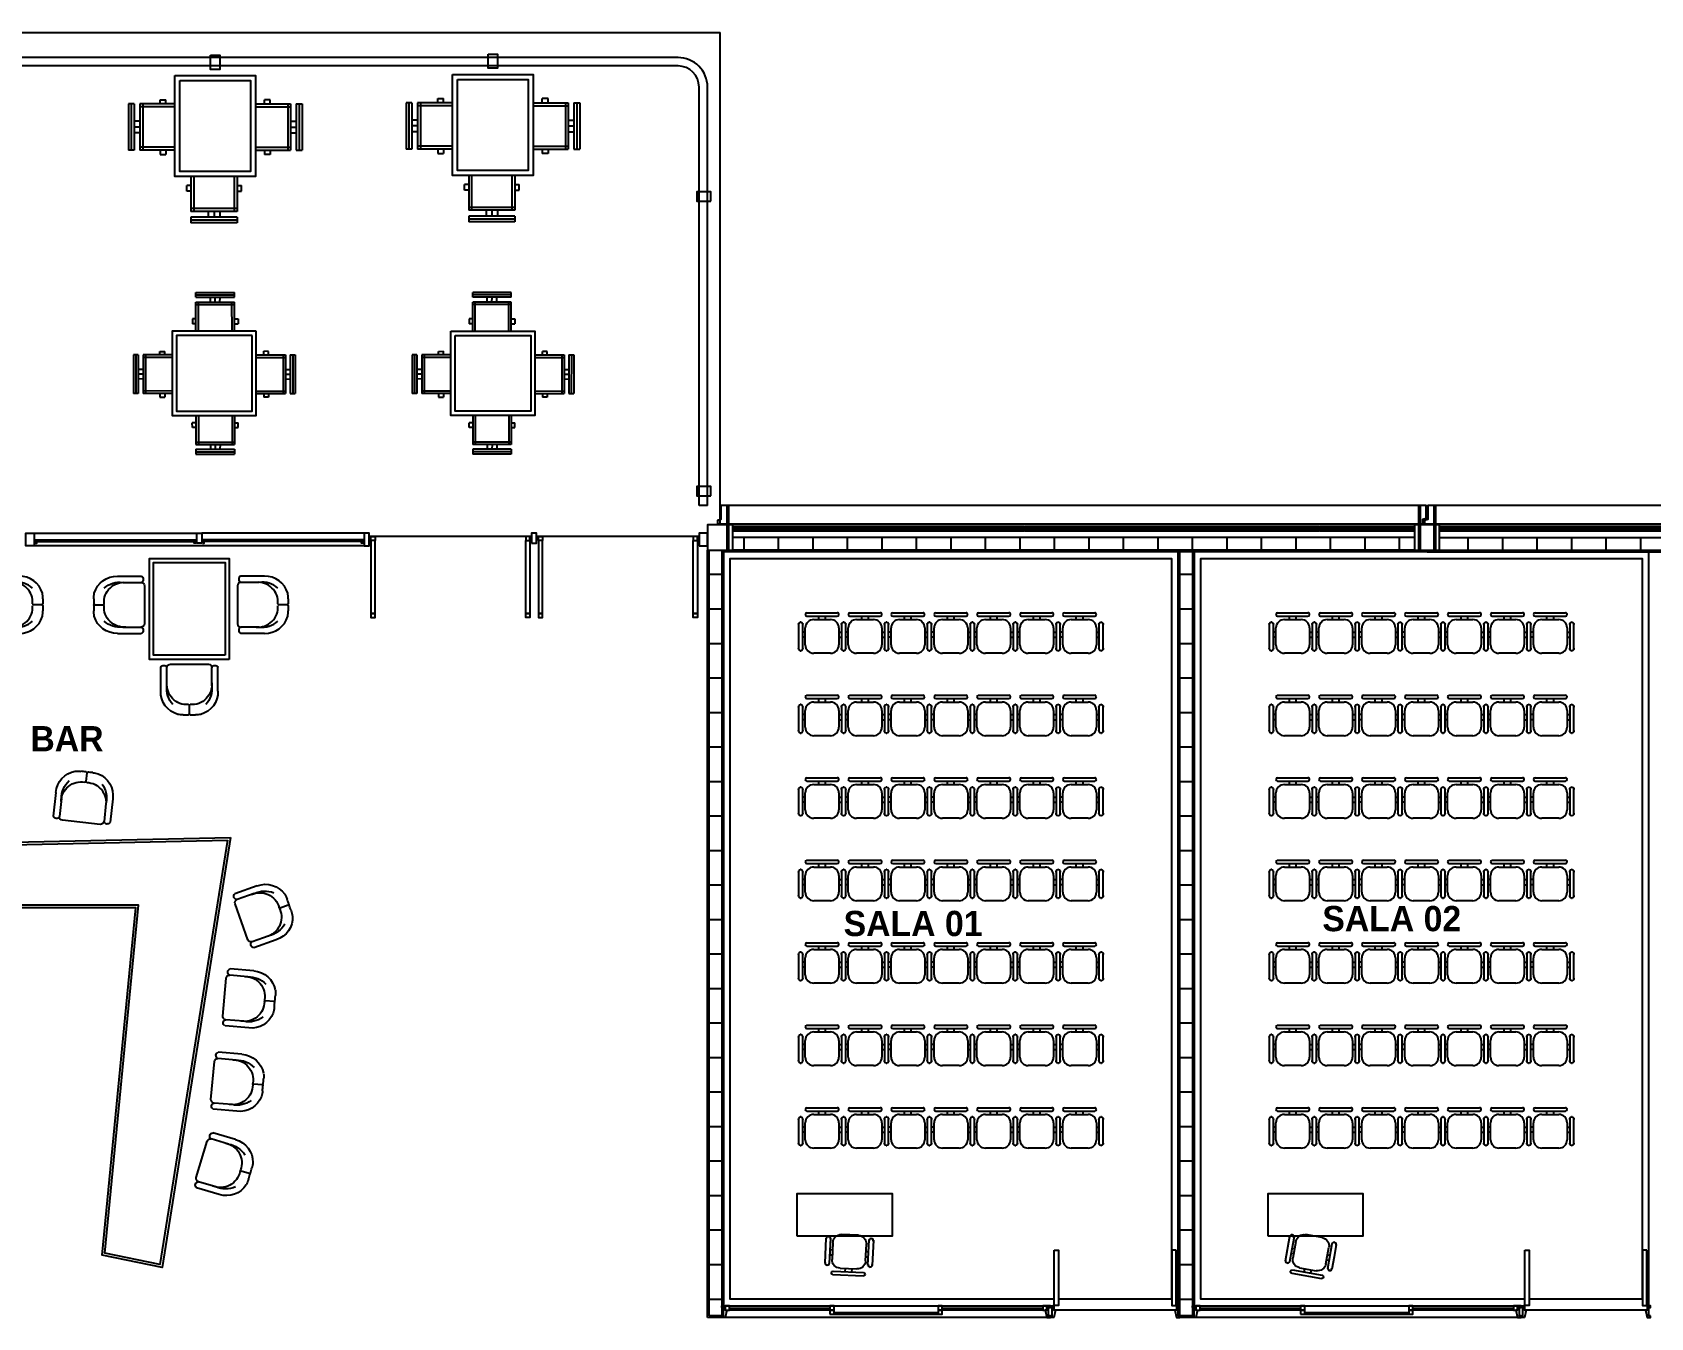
# Model space of a CAD drawing. Extents: x 2217 to 2324, y 363 to 419.
# Drawn here: x 2293.7 to 2312.93, y 403.63 to 418.9 of the extents above; entities that cross this region are included whole.
import ezdxf

# ---------------------------------------------------------------- set-up
doc = ezdxf.new("R2010")
doc.units = 0
doc.header["$LTSCALE"] = 12
doc.header["$MEASUREMENT"] = 0
doc.layers.get('0').update_dxf_attribs({"linetype": 'CONTINUOUS'})
for name, color, linetype in [('AISLACION', 2, 'CONTINUOUS'), ('CARPINTERIA', 2, 'CONTINUOUS'), ('ESTRUCTURA', 7, 'CONTINUOUS'), ('MUEBLES', 2, 'CONTINUOUS'), ('MURO-INT', 4, 'CONTINUOUS'), ('NOMBRES3', 3, 'CONTINUOUS'), ('PREMOLDHORMIGON', 7, 'CONTINUOUS'), ('PUERTAS', 2, 'CONTINUOUS'), ('SOLADO', 8, 'CONTINUOUS'), ('VIDRIO', 8, 'CONTINUOUS')]:
    doc.layers.add(name, color=color, linetype=linetype)
doc.styles.add('NOMBRES3', font='cityb___.ttf')
pattern_1 = [(315, (0, 0), (0.006187184335, 0.006187184335), []), (45, (0, 0), (-0.006187184335, 0.006187184335), [])]

# ---------------------------------------------------------------- blocks, each defined once
blk = doc.blocks.new('P1AULAS')
at = {"layer": 'PUERTAS'}
blk.add_line((1.48, 0.02), (0.02, 0.02), dxfattribs=at)
for points in [[(0.025, 0.73), (0.075, 0.73), (0.075, 0.075), (0.025, 0.075)], [(1.475, 0.73), (1.425, 0.73), (1.425, 0.075), (1.475, 0.075)], [(-0.02, -0.05), (0, -0.05), (0, 0.05), (-0.02, 0.05), (-0.02, 0.07), (0.02, 0.07), (0.02, 0.02), (0.04, 0.02), (0.02, -0.07), (-0.02, -0.07)], [(1.52, -0.05), (1.5, -0.05), (1.5, 0.05), (1.52, 0.05), (1.52, 0.07), (1.48, 0.07), (1.48, 0.02), (1.46, 0.02), (1.48, -0.07), (1.52, -0.07)]]:
    blk.add_lwpolyline(points, close=True, dxfattribs=at)
for centre in [(0.02, 0.075), (1.48, 0.075)]:
    blk.add_circle(centre, 0.005, dxfattribs=at)
blk = doc.blocks.new('ESCRITORIOTALLER')
at = {"layer": 'MUEBLES', "extrusion": (-2.51138e-32, -4.10154e-16, -1)}
for p, q in [((-0.2, 0.46), (-0.2, 0.46)), ((-0.18, 0.48), (0.18, 0.48)), ((-0.18, 0.44), (0.18, 0.44)), ((-0.1, 0.4), (0.1, 0.4)), ((-0.04, 0.4), (-0.04, 0.44)), ((0.04, 0.4), (0.04, 0.44)), ((0.2, 0.46), (0.2, 0.46)), ((0.31, 0.46), (0.31, 0.46)), ((0.33, 0.48), (0.69, 0.48)), ((0.33, 0.44), (0.69, 0.44)), ((0.41, 0.4), (0.61, 0.4)), ((0.47, 0.4), (0.47, 0.44)), ((0.55, 0.4), (0.55, 0.44)), ((0.71, 0.46), (0.71, 0.46)), ((0.82, 0.46), (0.82, 0.46)), ((0.84, 0.48), (1.2, 0.48)), ((0.84, 0.44), (1.2, 0.44)), ((0.92, 0.4), (1.12, 0.4)), ((0.98, 0.4), (0.98, 0.44)), ((1.06, 0.4), (1.06, 0.44)), ((1.22, 0.46), (1.22, 0.46)), ((1.33, 0.46), (1.33, 0.46)), ((1.35, 0.48), (1.71, 0.48)), ((1.35, 0.44), (1.71, 0.44)), ((1.43, 0.4), (1.63, 0.4)), ((1.49, 0.4), (1.49, 0.44)), ((1.57, 0.4), (1.57, 0.44)), ((1.73, 0.46), (1.73, 0.46)), ((1.84, 0.46), (1.84, 0.46)), ((1.86, 0.48), (2.22, 0.48)), ((1.86, 0.44), (2.22, 0.44)), ((1.94, 0.4), (2.14, 0.4)), ((2, 0.4), (2, 0.44)), ((2.08, 0.4), (2.08, 0.44)), ((2.24, 0.46), (2.24, 0.46)), ((2.35, 0.46), (2.35, 0.46)), ((2.37, 0.48), (2.73, 0.48)), ((2.37, 0.44), (2.73, 0.44)), ((2.45, 0.4), (2.65, 0.4)), ((2.51, 0.4), (2.51, 0.44)), ((2.59, 0.4), (2.59, 0.44)), ((2.75, 0.46), (2.75, 0.46)), ((2.86, 0.46), (2.86, 0.46)), ((2.88, 0.48), (3.24, 0.48)), ((2.88, 0.44), (3.24, 0.44)), ((2.96, 0.4), (3.16, 0.4)), ((3.02, 0.4), (3.02, 0.44)), ((3.1, 0.4), (3.1, 0.44)), ((3.26, 0.46), (3.26, 0.46)), ((-0.2, 0.1), (-0.2, 0.3)), ((0.2, 0.3), (0.2, 0.1)), ((0.31, 0.1), (0.31, 0.3)), ((0.71, 0.3), (0.71, 0.1)), ((0.82, 0.1), (0.82, 0.3)), ((1.22, 0.3), (1.22, 0.1)), ((1.33, 0.1), (1.33, 0.3)), ((1.73, 0.3), (1.73, 0.1)), ((1.84, 0.1), (1.84, 0.3)), ((2.24, 0.3), (2.24, 0.1)), ((2.35, 0.1), (2.35, 0.3)), ((2.75, 0.3), (2.75, 0.1)), ((2.86, 0.1), (2.86, 0.3)), ((3.26, 0.3), (3.26, 0.1)), ((0.1, 0), (-0.1, 0)), ((0.61, 0), (0.41, 0)), ((1.12, 0), (0.92, 0)), ((1.63, 0), (1.43, 0)), ((2.14, 0), (1.94, 0)), ((2.65, 0), (2.45, 0)), ((3.16, 0), (2.96, 0))]:
    blk.add_line(p, q, dxfattribs=at)
at = {"layer": 'MUEBLES', "extrusion": (-8.37128e-33, -1.36718e-16, -1)}
for p, q in [((-0.28, 0.35), (-0.28, 0.05)), ((-0.25, 0.37), (-0.26, 0.37)), ((-0.23, 0.2), (-0.23, 0.35)), ((-0.2, 0.25), (-0.23, 0.25)), ((-0.23, 0.05), (-0.23, 0.2)), ((0.2, 0.25), (0.23, 0.25)), ((0.23, 0.35), (0.23, 0.05)), ((0.26, 0.37), (0.25, 0.37)), ((0.28, 0.2), (0.28, 0.35)), ((0.31, 0.25), (0.28, 0.25)), ((0.28, 0.05), (0.28, 0.2)), ((0.71, 0.25), (0.74, 0.25)), ((0.74, 0.35), (0.74, 0.05)), ((0.77, 0.37), (0.76, 0.37)), ((0.79, 0.2), (0.79, 0.35)), ((0.82, 0.25), (0.79, 0.25)), ((0.79, 0.05), (0.79, 0.2)), ((1.22, 0.25), (1.25, 0.25)), ((1.25, 0.35), (1.25, 0.05)), ((1.28, 0.37), (1.27, 0.37)), ((1.3, 0.2), (1.3, 0.35)), ((1.33, 0.25), (1.3, 0.25)), ((1.3, 0.05), (1.3, 0.2)), ((1.73, 0.25), (1.76, 0.25)), ((1.76, 0.35), (1.76, 0.05)), ((1.79, 0.37), (1.78, 0.37)), ((1.81, 0.2), (1.81, 0.35)), ((1.84, 0.25), (1.81, 0.25)), ((1.81, 0.05), (1.81, 0.2)), ((2.24, 0.25), (2.27, 0.25)), ((2.27, 0.35), (2.27, 0.05)), ((2.3, 0.37), (2.29, 0.37)), ((2.32, 0.2), (2.32, 0.35)), ((2.35, 0.25), (2.32, 0.25)), ((2.32, 0.05), (2.32, 0.2)), ((2.75, 0.25), (2.78, 0.25)), ((2.78, 0.35), (2.78, 0.05)), ((2.81, 0.37), (2.8, 0.37)), ((2.83, 0.2), (2.83, 0.35)), ((2.86, 0.25), (2.83, 0.25)), ((2.83, 0.05), (2.83, 0.2)), ((3.26, 0.25), (3.29, 0.25)), ((3.29, 0.35), (3.29, 0.05)), ((3.32, 0.37), (3.31, 0.37)), ((3.34, 0.2), (3.34, 0.35)), ((3.34, 0.05), (3.34, 0.2)), ((-0.26, 0.03), (-0.25, 0.03)), ((-0.2, 0.19), (-0.23, 0.19)), ((0.2, 0.19), (0.23, 0.19)), ((0.25, 0.03), (0.26, 0.03)), ((0.31, 0.19), (0.28, 0.19)), ((0.71, 0.19), (0.74, 0.19)), ((0.76, 0.03), (0.77, 0.03)), ((0.82, 0.19), (0.79, 0.19)), ((1.22, 0.19), (1.25, 0.19)), ((1.27, 0.03), (1.28, 0.03)), ((1.33, 0.19), (1.3, 0.19)), ((1.73, 0.19), (1.76, 0.19)), ((1.78, 0.03), (1.79, 0.03)), ((1.84, 0.19), (1.81, 0.19)), ((2.24, 0.19), (2.27, 0.19)), ((2.29, 0.03), (2.3, 0.03)), ((2.35, 0.19), (2.32, 0.19)), ((2.75, 0.19), (2.78, 0.19)), ((2.8, 0.03), (2.81, 0.03)), ((2.86, 0.19), (2.83, 0.19)), ((3.26, 0.19), (3.29, 0.19)), ((3.31, 0.03), (3.32, 0.03))]:
    blk.add_line(p, q, dxfattribs=at)
at = {"layer": 'MUEBLES'}
for centre, major_axis, start_param, end_param in [((-0.18, 0.46), (-0.0141, -0.0141), -2.356194, -0.785398), ((-0.18, 0.46), (-0.0141, -0.0141), -0.785398, 0.785398), ((-0.1, 0.3), (-0.0707, -0.0707), -2.356194, -0.785398), ((0.1, 0.3), (-0.0707, -0.0707), 2.356194, 3.926991), ((0.18, 0.46), (-0.0141, -0.0141), 2.356194, 3.926991), ((0.18, 0.46), (-0.0141, -0.0141), 0.785398, 2.356194), ((0.33, 0.46), (-0.0141, -0.0141), -2.356194, -0.785398), ((0.33, 0.46), (-0.0141, -0.0141), -0.785398, 0.785398), ((0.41, 0.3), (-0.0707, -0.0707), -2.356194, -0.785398), ((0.61, 0.3), (-0.0707, -0.0707), 2.356194, 3.926991), ((0.69, 0.46), (-0.0141, -0.0141), 2.356194, 3.926991), ((0.69, 0.46), (-0.0141, -0.0141), 0.785398, 2.356194), ((0.84, 0.46), (-0.0141, -0.0141), -2.356194, -0.785398), ((0.84, 0.46), (-0.0141, -0.0141), -0.785398, 0.785398), ((0.92, 0.3), (-0.0707, -0.0707), -2.356194, -0.785398), ((1.12, 0.3), (-0.0707, -0.0707), 2.356194, 3.926991), ((1.2, 0.46), (-0.0141, -0.0141), 2.356194, 3.926991), ((1.2, 0.46), (-0.0141, -0.0141), 0.785398, 2.356194), ((1.35, 0.46), (-0.0141, -0.0141), -2.356194, -0.785398), ((1.35, 0.46), (-0.0141, -0.0141), -0.785398, 0.785398), ((1.43, 0.3), (-0.0707, -0.0707), -2.356194, -0.785398), ((1.63, 0.3), (-0.0707, -0.0707), 2.356194, 3.926991), ((1.71, 0.46), (-0.0141, -0.0141), 2.356194, 3.926991), ((1.71, 0.46), (-0.0141, -0.0141), 0.785398, 2.356194), ((1.86, 0.46), (-0.0141, -0.0141), -2.356194, -0.785398), ((1.86, 0.46), (-0.0141, -0.0141), -0.785398, 0.785398), ((1.94, 0.3), (-0.0707, -0.0707), -2.356194, -0.785398), ((2.14, 0.3), (-0.0707, -0.0707), 2.356194, 3.926991), ((2.22, 0.46), (-0.0141, -0.0141), 2.356194, 3.926991), ((2.22, 0.46), (-0.0141, -0.0141), 0.785398, 2.356194), ((2.37, 0.46), (-0.0141, -0.0141), -2.356194, -0.785398), ((2.37, 0.46), (-0.0141, -0.0141), -0.785398, 0.785398), ((2.45, 0.3), (-0.0707, -0.0707), -2.356194, -0.785398), ((2.65, 0.3), (-0.0707, -0.0707), 2.356194, 3.926991), ((2.73, 0.46), (-0.0141, -0.0141), 2.356194, 3.926991), ((2.73, 0.46), (-0.0141, -0.0141), 0.785398, 2.356194), ((2.88, 0.46), (-0.0141, -0.0141), -2.356194, -0.785398), ((2.88, 0.46), (-0.0141, -0.0141), -0.785398, 0.785398), ((2.96, 0.3), (-0.0707, -0.0707), -2.356194, -0.785398), ((3.16, 0.3), (-0.0707, -0.0707), 2.356194, 3.926991), ((3.24, 0.46), (-0.0141, -0.0141), 2.356194, 3.926991), ((3.24, 0.46), (-0.0141, -0.0141), 0.785398, 2.356194), ((-0.1, 0.1), (-0.0707, -0.0707), -0.785398, 0.785398), ((0.1, 0.1), (-0.0707, -0.0707), 0.785398, 2.356194), ((0.41, 0.1), (-0.0707, -0.0707), -0.785398, 0.785398), ((0.61, 0.1), (-0.0707, -0.0707), 0.785398, 2.356194), ((0.92, 0.1), (-0.0707, -0.0707), -0.785398, 0.785398), ((1.12, 0.1), (-0.0707, -0.0707), 0.785398, 2.356194), ((1.43, 0.1), (-0.0707, -0.0707), -0.785398, 0.785398), ((1.63, 0.1), (-0.0707, -0.0707), 0.785398, 2.356194), ((1.94, 0.1), (-0.0707, -0.0707), -0.785398, 0.785398), ((2.14, 0.1), (-0.0707, -0.0707), 0.785398, 2.356194), ((2.45, 0.1), (-0.0707, -0.0707), -0.785398, 0.785398), ((2.65, 0.1), (-0.0707, -0.0707), 0.785398, 2.356194), ((2.96, 0.1), (-0.0707, -0.0707), -0.785398, 0.785398), ((3.16, 0.1), (-0.0707, -0.0707), 0.785398, 2.356194)]:
    blk.add_ellipse(centre, major_axis=major_axis, ratio=1, start_param=start_param, end_param=end_param, dxfattribs=at)
at = {"layer": 'MUEBLES', "extrusion": (0, 0, -1)}
for centre, start_param, end_param in [((-0.255, 0.345), -0.982794, 2.55359), ((0.255, 0.345), -0.982794, 2.55359), ((0.765, 0.345), -0.982794, 2.55359), ((1.275, 0.345), -0.982794, 2.55359), ((1.785, 0.345), -0.982794, 2.55359), ((2.295, 0.345), -0.982794, 2.55359), ((2.805, 0.345), -0.982794, 2.55359), ((3.315, 0.345), -0.982794, 2.55359), ((-0.255, 0.055), 2.158799, 5.695183), ((0.255, 0.055), 2.158799, 5.695183), ((0.765, 0.055), 2.158799, 5.695183), ((1.275, 0.055), 2.158799, 5.695183), ((1.785, 0.055), 2.158799, 5.695183), ((2.295, 0.055), 2.158799, 5.695183), ((2.805, 0.055), 2.158799, 5.695183), ((3.315, 0.055), 2.158799, 5.695183)]:
    blk.add_ellipse(centre, major_axis=(-0.018, 0.018), ratio=1, start_param=start_param, end_param=end_param, dxfattribs=at)
blk = doc.blocks.new('T2D_PS142')
at = {"color": 0, "linetype": 'ByBlock'}
for p, q in [((340, -10), (340, -111)), ((0, -281), (0, -563)), ((74, -345), (74, -560)), ((606, -345), (606, -560)), ((680, -281), (680, -563)), ((114, -600), (566, -600))]:
    blk.add_line(p, q, dxfattribs=at)
for centre, radius, start, end in [((265, -322), 323, 89.4447, 101.1194), ((337, 5076), 5075, 269.2205, 269.9197), ((330, -10), 10, 0, 89.9428), ((350, -10), 10, 90.0572, 180), ((343, 5076), 5075, 270.0803, 270.7795), ((415, -322), 323, 78.8806, 90.5553), ((278, -273), 278, 105.7526, 181.5506), ((357, -311), 285, 138.522, 186.8503), ((311, -359), 238, 85.7038, 185.2993), ((330, -111), 10, 264.6591, 0), ((350, -111), 10, 180, 275.3409), ((369, -359), 238, 354.7007, 94.2962), ((402, -273), 278, 358.4494, 74.2474), ((323, -311), 285, 353.1497, 41.478), ((37, -547), 40.5, 204.0412, 335.9588), ((114, -560), 40, 180, 270), ((566, -560), 40, 270, 0), ((643, -547), 40.5, 204.0412, 335.9588)]:
    blk.add_arc(centre, radius, start, end, dxfattribs=at)
for tag, p, flags in [('SIGLA', (274, -194), 3), ('FINITURA1-RIV1', (220, -222), 1), ('FINITURA1-COL1', (220, -252), 1)]:
    blk.add_attdef(tag, p, '', height=18, dxfattribs=dict(at, flags=flags))
blk = doc.blocks.new('SILLABARPL')
at = {"layer": 'MUEBLES', "color": 1, "xscale": -0.001, "yscale": 0.001, "zscale": 0.001, "rotation": 3.011738985513856}
blk.add_blockref('T2D_PS142', (0.308, 0.617), dxfattribs=at)
blk = doc.blocks.new('MESABAREXT2PL')
at = {"layer": 'MUEBLES', "color": 1}
for p, q in [((-0.525, 0.126), (-0.848, -0.197)), ((-0.505, 0.106), (-0.828, -0.218)), ((-0.485, 0.085), (-0.808, -0.238)), ((-0.444, 0.045), (-0.768, -0.278)), ((-0.424, 0.025), (-0.747, -0.298)), ((-0.485, 0.085), (-0.525, 0.126)), ((-0.22, -0.22), (-0.465, 0.025)), ((-0.2, -0.2), (-0.444, 0.045)), ((0.2, -0.2), (0.444, 0.045)), ((0.22, -0.22), (0.465, 0.025)), ((0.424, 0.025), (0.747, -0.298)), ((0.444, 0.045), (0.768, -0.278)), ((0.485, 0.085), (0.525, 0.126)), ((0.485, 0.085), (0.808, -0.238)), ((0.505, 0.106), (0.828, -0.218)), ((0.525, 0.126), (0.848, -0.197)), ((-0.646, -0.157), (-0.687, -0.117)), ((-0.606, -0.117), (-0.646, -0.076)), ((-0.566, -0.076), (-0.606, -0.036)), ((-0.303, -0.096), (-0.273, -0.066)), ((-0.273, -0.066), (-0.232, -0.107)), ((-0.263, -0.137), (-0.232, -0.107)), ((0.273, -0.066), (0.232, -0.107)), ((0.263, -0.137), (0.232, -0.107)), ((0.303, -0.096), (0.273, -0.066)), ((0.566, -0.076), (0.606, -0.036)), ((0.606, -0.117), (0.646, -0.076)), ((0.646, -0.157), (0.687, -0.117)), ((-0.808, -0.238), (-0.848, -0.197)), ((-0.523, -0.523), (-0.768, -0.278)), ((-0.503, -0.503), (-0.747, -0.258)), ((0.503, -0.503), (0.747, -0.258)), ((0.523, -0.523), (0.768, -0.278)), ((0.808, -0.238), (0.848, -0.197)), ((-0.626, -0.42), (-0.656, -0.45)), ((-0.656, -0.45), (-0.616, -0.49)), ((-0.586, -0.46), (-0.616, -0.49)), ((0.586, -0.46), (0.616, -0.49)), ((0.656, -0.45), (0.616, -0.49)), ((0.626, -0.42), (0.656, -0.45)), ((-0.507, -0.907), (-0.752, -1.152)), ((-0.487, -0.927), (-0.732, -1.172)), ((-0.641, -0.98), (-0.601, -0.939)), ((-0.57, -0.97), (-0.601, -0.939)), ((0.487, -0.927), (0.732, -1.172)), ((0.507, -0.907), (0.752, -1.152)), ((0.57, -0.97), (0.601, -0.939)), ((0.641, -0.98), (0.601, -0.939)), ((-0.752, -1.152), (-0.429, -1.475)), ((-0.732, -1.131), (-0.409, -1.455)), ((-0.611, -1.01), (-0.641, -0.98)), ((0.732, -1.131), (0.409, -1.455)), ((0.752, -1.152), (0.429, -1.475)), ((0.611, -1.01), (0.641, -0.98)), ((-0.793, -1.192), (-0.833, -1.232)), ((-0.833, -1.232), (-0.51, -1.556)), ((-0.813, -1.212), (-0.49, -1.535)), ((-0.793, -1.192), (-0.469, -1.515)), ((-0.631, -1.273), (-0.671, -1.313)), ((-0.591, -1.313), (-0.631, -1.354)), ((-0.204, -1.21), (-0.449, -1.455)), ((-0.184, -1.23), (-0.429, -1.475)), ((-0.287, -1.333), (-0.257, -1.364)), ((-0.257, -1.364), (-0.217, -1.323)), ((-0.247, -1.293), (-0.217, -1.323)), ((0.184, -1.23), (0.429, -1.475)), ((0.204, -1.21), (0.449, -1.455)), ((0.247, -1.293), (0.217, -1.323)), ((0.257, -1.364), (0.217, -1.323)), ((0.287, -1.333), (0.257, -1.364)), ((0.793, -1.192), (0.469, -1.515)), ((0.813, -1.212), (0.49, -1.535)), ((0.833, -1.232), (0.51, -1.556)), ((0.591, -1.313), (0.631, -1.354)), ((0.631, -1.273), (0.671, -1.313)), ((0.793, -1.192), (0.833, -1.232)), ((-0.55, -1.354), (-0.591, -1.394)), ((-0.469, -1.515), (-0.51, -1.556)), ((0.469, -1.515), (0.51, -1.556)), ((0.55, -1.354), (0.591, -1.394))]:
    blk.add_line(p, q, dxfattribs=at)
at = {"layer": 'MUEBLES'}
blk.add_lwpolyline([(0.707, -0.707), (0, 0), (-0.707, -0.707), (0, -1.414)], close=True, dxfattribs=at)
at = {"layer": 'MUEBLES', "color": 8}
blk.add_lwpolyline([(0.636, -0.707), (0, -0.071), (-0.636, -0.707), (0, -1.344)], close=True, dxfattribs=at)
blk = doc.blocks.new('MESABAREXTPL')
at = {"layer": 'MUEBLES', "color": 1}
for p, q in [((-0.86, -0.282), (-0.86, -0.74)), ((-0.803, -0.282), (-0.86, -0.282)), ((-0.832, -0.282), (-0.832, -0.74)), ((-0.803, -0.282), (-0.803, -0.74)), ((-0.4, -0.282), (-0.746, -0.282)), ((-0.746, -0.282), (-0.746, -0.74)), ((-0.4, -0.311), (-0.746, -0.311)), ((-0.718, -0.282), (-0.718, -0.74)), ((-0.546, -0.24), (-0.489, -0.24)), ((-0.546, -0.282), (-0.546, -0.24)), ((-0.489, -0.282), (-0.489, -0.24)), ((0.4, -0.282), (0.746, -0.282)), ((0.4, -0.311), (0.746, -0.311)), ((0.546, -0.24), (0.489, -0.24)), ((0.489, -0.282), (0.489, -0.24)), ((0.546, -0.282), (0.546, -0.24)), ((0.718, -0.282), (0.718, -0.74)), ((0.746, -0.282), (0.746, -0.74)), ((0.803, -0.282), (0.803, -0.74)), ((0.803, -0.282), (0.86, -0.282)), ((0.832, -0.282), (0.832, -0.74)), ((0.86, -0.282), (0.86, -0.74)), ((-0.746, -0.454), (-0.803, -0.454)), ((0.746, -0.454), (0.803, -0.454)), ((-0.746, -0.511), (-0.803, -0.511)), ((-0.746, -0.568), (-0.803, -0.568)), ((0.746, -0.511), (0.803, -0.511)), ((0.746, -0.568), (0.803, -0.568)), ((-0.803, -0.74), (-0.86, -0.74)), ((-0.4, -0.711), (-0.746, -0.711)), ((-0.4, -0.74), (-0.746, -0.74)), ((-0.546, -0.74), (-0.546, -0.782)), ((-0.546, -0.782), (-0.489, -0.782)), ((-0.489, -0.74), (-0.489, -0.782)), ((0.4, -0.711), (0.746, -0.711)), ((0.4, -0.74), (0.746, -0.74)), ((0.489, -0.74), (0.489, -0.782)), ((0.546, -0.782), (0.489, -0.782)), ((0.546, -0.74), (0.546, -0.782)), ((0.803, -0.74), (0.86, -0.74)), ((-0.218, -1.089), (-0.26, -1.089)), ((-0.26, -1.146), (-0.26, -1.089)), ((-0.218, -1), (-0.218, -1.346)), ((-0.189, -1), (-0.189, -1.346)), ((0.211, -1), (0.211, -1.346)), ((0.24, -1), (0.24, -1.346)), ((0.24, -1.089), (0.282, -1.089)), ((0.282, -1.146), (0.282, -1.089)), ((-0.218, -1.146), (-0.26, -1.146)), ((0.24, -1.146), (0.282, -1.146)), ((-0.218, -1.318), (0.24, -1.318)), ((-0.218, -1.346), (0.24, -1.346)), ((-0.218, -1.403), (-0.218, -1.46)), ((-0.218, -1.403), (0.24, -1.403)), ((-0.218, -1.432), (0.24, -1.432)), ((-0.046, -1.346), (-0.046, -1.403)), ((0.011, -1.346), (0.011, -1.403)), ((0.068, -1.346), (0.068, -1.403)), ((0.24, -1.403), (0.24, -1.46)), ((-0.218, -1.46), (0.24, -1.46))]:
    blk.add_line(p, q, dxfattribs=at)
at = {"layer": 'MUEBLES'}
blk.add_lwpolyline([(0.4, 0), (-0.4, 0), (-0.4, -1), (0.4, -1)], close=True, dxfattribs=at)
at = {"layer": 'MUEBLES', "color": 8}
blk.add_lwpolyline([(0.35, -0.05), (-0.35, -0.05), (-0.35, -0.95), (0.35, -0.95)], close=True, dxfattribs=at)

msp = doc.modelspace()

# ---------------------------------------------------------------- hatches: boundary and pattern name
at = {"layer": 'AISLACION'}
h = msp.add_hatch(dxfattribs=at)
h.set_pattern_fill('ANSI37', color=8, scale=0.07, angle=-90, style=0)
h.set_pattern_definition(pattern_1)
h.paths.add_polyline_path([(2302.021, 413.029), (2302.021, 412.978), (2303.141, 412.978), (2303.141, 413.029)])
h = msp.add_hatch(dxfattribs=at)
h.set_pattern_fill('ANSI37', color=8, scale=0.07, angle=-90, style=0)
h.set_pattern_definition(pattern_1)
h.paths.add_polyline_path([(2303.146, 413.029), (2303.146, 412.978), (2304.311, 412.978), (2304.311, 413.029)])
h = msp.add_hatch(dxfattribs=at)
h.set_pattern_fill('ANSI37', color=8, scale=0.07, angle=-90, style=0)
h.set_pattern_definition(pattern_1)
h.paths.add_polyline_path([(2304.316, 413.029), (2304.316, 412.978), (2305.481, 412.978), (2305.481, 413.029)])
h = msp.add_hatch(dxfattribs=at)
h.set_pattern_fill('ANSI37', color=8, scale=0.07, angle=-90, style=0)
h.set_pattern_definition(pattern_1)
h.paths.add_polyline_path([(2305.486, 413.029), (2305.486, 412.978), (2306.651, 412.978), (2306.651, 413.029)])
h = msp.add_hatch(dxfattribs=at)
h.set_pattern_fill('ANSI37', color=8, scale=0.07, angle=-90, style=0)
h.set_pattern_definition(pattern_1)
h.paths.add_polyline_path([(2306.656, 413.029), (2306.656, 412.978), (2307.821, 412.978), (2307.821, 413.029)])
h = msp.add_hatch(dxfattribs=at)
h.set_pattern_fill('ANSI37', color=8, scale=0.07, angle=-90, style=0)
h.set_pattern_definition(pattern_1)
h.paths.add_polyline_path([(2307.826, 413.029), (2307.826, 412.978), (2308.991, 412.978), (2308.991, 413.029)])
h = msp.add_hatch(dxfattribs=at)
h.set_pattern_fill('ANSI37', color=8, scale=0.07, angle=-90, style=0)
h.set_pattern_definition(pattern_1)
h.paths.add_polyline_path([(2308.996, 413.029), (2308.996, 412.978), (2310.116, 412.978), (2310.116, 413.029)])
h = msp.add_hatch(dxfattribs=at)
h.set_pattern_fill('ANSI37', color=8, scale=0.07, angle=-90, style=0)
h.set_pattern_definition(pattern_1)
h.paths.add_polyline_path([(2310.421, 413.029), (2310.421, 412.978), (2311.541, 412.978), (2311.541, 413.029)])
h = msp.add_hatch(dxfattribs=at)
h.set_pattern_fill('ANSI37', color=8, scale=0.07, angle=-90, style=0)
h.set_pattern_definition(pattern_1)
h.paths.add_polyline_path([(2311.546, 413.029), (2311.546, 412.978), (2312.711, 412.978), (2312.711, 413.029)])
h = msp.add_hatch(dxfattribs=at)
h.set_pattern_fill('ANSI37', color=8, scale=0.07, angle=-90, style=0)
h.set_pattern_definition(pattern_1)
h.paths.add_polyline_path([(2312.716, 413.029), (2312.716, 412.978), (2313.881, 412.978), (2313.881, 413.029)])
at = {"layer": 'MURO-INT'}
h = msp.add_hatch(dxfattribs=at)
h.set_pattern_fill('_U', color=2, scale=0.41, angle=90, style=0, pattern_type=0)
h.set_pattern_definition([(90, (0.00476, 0), (-0.41, 3e-17), [])])
h.paths.add_polyline_path([(2310.126, 412.899), (2302.026, 412.899), (2302.026, 412.749), (2310.126, 412.749)])
h = msp.add_hatch(dxfattribs=at)
h.set_pattern_fill('_U', color=2, scale=0.41, angle=90, style=0, pattern_type=0)
h.set_pattern_definition([(90, (0, 0), (-0.41, 3e-17), [])])
h.paths.add_polyline_path([(2318.521, 412.899), (2310.421, 412.899), (2310.421, 412.749), (2318.521, 412.749)])
h = msp.add_hatch(dxfattribs=at)
h.set_pattern_fill('_U', color=2, scale=0.41, style=0, pattern_type=0)
h.set_pattern_definition([(0, (0, 0), (0, 0.41), [])])
h.paths.add_polyline_path([(2301.891, 412.749), (2301.741, 412.749), (2301.741, 403.649), (2301.891, 403.649), (2301.891, 403.749)])
h = msp.add_hatch(dxfattribs=at)
h.set_pattern_fill('_U', color=2, scale=0.41, style=0, pattern_type=0)
h.set_pattern_definition([(0, (-0.025, 0), (0, 0.41), [])])
h.paths.add_polyline_path([(2307.485, 412.729), (2307.335, 412.729), (2307.335, 403.649), (2307.485, 403.649), (2307.485, 403.749)])

# ---------------------------------------------------------------- linework, layer by layer
at = {"layer": 'AISLACION'}
for points in [[(2302.021, 413.029), (2302.021, 412.978), (2303.141, 412.978), (2303.141, 413.029)], [(2303.146, 413.029), (2303.146, 412.978), (2304.311, 412.978), (2304.311, 413.029)], [(2304.316, 413.029), (2304.316, 412.978), (2305.481, 412.978), (2305.481, 413.029)], [(2305.486, 413.029), (2305.486, 412.978), (2306.651, 412.978), (2306.651, 413.029)], [(2306.656, 413.029), (2306.656, 412.978), (2307.821, 412.978), (2307.821, 413.029)], [(2307.826, 413.029), (2307.826, 412.978), (2308.991, 412.978), (2308.991, 413.029)], [(2308.996, 413.029), (2308.996, 412.978), (2310.116, 412.978), (2310.116, 413.029)], [(2310.421, 413.029), (2310.421, 412.978), (2311.541, 412.978), (2311.541, 413.029)], [(2311.546, 413.029), (2311.546, 412.978), (2312.711, 412.978), (2312.711, 413.029)], [(2312.716, 413.029), (2312.716, 412.978), (2313.881, 412.978), (2313.881, 413.029)]]:
    msp.add_lwpolyline(points, close=True, dxfattribs=at)
at = {"layer": 'CARPINTERIA', "color": 8}
msp.add_line((2297.641, 412.799), (2293.721, 412.799), dxfattribs=at)
at = {"layer": 'CARPINTERIA'}
for points in [[(2293.721, 412.799), (2293.621, 412.799), (2293.621, 412.949), (2293.721, 412.949)], [(2295.711, 412.829), (2295.651, 412.829), (2295.651, 412.949), (2295.711, 412.949)], [(2297.641, 412.799), (2297.701, 412.799), (2297.701, 412.949), (2297.641, 412.949)], [(2297.771, 412.861), (2297.721, 412.861), (2297.721, 412.911), (2297.771, 412.911)], [(2299.561, 412.861), (2299.611, 412.861), (2299.611, 412.911), (2299.561, 412.911)], [(2299.631, 412.829), (2299.691, 412.829), (2299.691, 412.949), (2299.631, 412.949)], [(2299.761, 412.861), (2299.711, 412.861), (2299.711, 412.911), (2299.761, 412.911)], [(2301.551, 412.861), (2301.601, 412.861), (2301.601, 412.911), (2301.551, 412.911)], [(2301.621, 412.799), (2301.721, 412.799), (2301.721, 412.949), (2301.621, 412.949)], [(2293.731, 412.831), (2293.751, 412.831), (2293.751, 412.851), (2293.731, 412.851)], [(2295.641, 412.831), (2295.621, 412.831), (2295.621, 412.851), (2295.641, 412.851)], [(2295.721, 412.831), (2295.741, 412.831), (2295.741, 412.851), (2295.721, 412.851)], [(2297.631, 412.831), (2297.611, 412.831), (2297.611, 412.851), (2297.631, 412.851)], [(2297.771, 411.996), (2297.721, 411.996), (2297.721, 411.946), (2297.771, 411.946)], [(2299.561, 411.996), (2299.611, 411.996), (2299.611, 411.946), (2299.561, 411.946)], [(2299.761, 411.996), (2299.711, 411.996), (2299.711, 411.946), (2299.761, 411.946)], [(2301.551, 411.996), (2301.601, 411.996), (2301.601, 411.946), (2301.551, 411.946)]]:
    msp.add_lwpolyline(points, close=True, dxfattribs=at)
at = {"layer": 'CARPINTERIA', "color": 8}
for points in [[(2293.721, 412.949), (2295.651, 412.949)], [(2297.641, 412.949), (2295.711, 412.949)]]:
    msp.add_lwpolyline(points, dxfattribs=at)
at = {"layer": 'ESTRUCTURA'}
for points in [[(2301.721, 412.749), (2302.021, 412.749), (2302.021, 413.049), (2301.721, 413.049)], [(2310.121, 412.749), (2310.421, 412.749), (2310.421, 413.049), (2310.121, 413.049)]]:
    msp.add_lwpolyline(points, close=True, dxfattribs=at)
at = {"layer": 'MUEBLES'}
for p, q in [((2301.371, 418.6), (2277.171, 418.6)), ((2301.371, 418.5), (2277.171, 418.5)), ((2301.621, 413.279), (2301.621, 418.25)), ((2301.721, 413.279), (2301.721, 418.25)), ((2301.721, 413.279), (2301.621, 413.279))]:
    msp.add_line(p, q, dxfattribs=at)
at = {"layer": 'MUEBLES', "extrusion": (6.20109e-18, 1.36577e-16, -1)}
for p, q in [((2303.153, 404.594), (2303.163, 404.593)), ((2303.118, 404.275), (2303.132, 404.575)), ((2303.175, 404.423), (2303.168, 404.273)), ((2303.182, 404.572), (2303.175, 404.423)), ((2303.206, 404.431), (2303.176, 404.433)), ((2303.605, 404.413), (2303.635, 404.412)), ((2303.628, 404.252), (2303.642, 404.552)), ((2303.662, 404.571), (2303.672, 404.57)), ((2303.685, 404.399), (2303.678, 404.25)), ((2303.692, 404.549), (2303.685, 404.399)), ((2303.148, 404.254), (2303.138, 404.254)), ((2303.203, 404.371), (2303.173, 404.373)), ((2303.603, 404.353), (2303.632, 404.352)), ((2303.657, 404.23), (2303.647, 404.231))]:
    msp.add_line(p, q, dxfattribs=at)
at = {"layer": 'MUEBLES', "extrusion": (1.86033e-17, 4.09732e-16, -1)}
for p, q in [((2303.514, 404.607), (2303.314, 404.616)), ((2303.21, 404.521), (2303.201, 404.321)), ((2303.6, 404.303), (2303.609, 404.503)), ((2303.296, 404.217), (2303.496, 404.208)), ((2303.356, 404.214), (2303.354, 404.174)), ((2303.436, 404.21), (2303.434, 404.171)), ((2303.193, 404.161), (2303.193, 404.161)), ((2303.212, 404.141), (2303.572, 404.124)), ((2303.214, 404.181), (2303.574, 404.164)), ((2303.593, 404.143), (2303.593, 404.143))]:
    msp.add_line(p, q, dxfattribs=at)
at = {"layer": 'MUEBLES', "extrusion": (2.39748e-17, 1.34599e-16, -1)}
for p, q in [((2308.589, 404.302), (2308.641, 404.597)), ((2308.665, 404.613), (2308.675, 404.612)), ((2308.664, 404.441), (2308.638, 404.293)), ((2308.691, 404.589), (2308.664, 404.441)), ((2308.696, 404.445), (2308.666, 404.451)), ((2309.091, 404.212), (2309.144, 404.508)), ((2309.193, 404.499), (2309.166, 404.351)), ((2309.167, 404.524), (2309.177, 404.522)), ((2308.615, 404.277), (2308.605, 404.279)), ((2308.685, 404.386), (2308.656, 404.392)), ((2309.079, 404.316), (2309.108, 404.311)), ((2309.089, 404.375), (2309.119, 404.37)), ((2309.166, 404.351), (2309.14, 404.204)), ((2309.117, 404.188), (2309.107, 404.189))]:
    msp.add_line(p, q, dxfattribs=at)
at = {"layer": 'MUEBLES', "extrusion": (7.19245e-17, 4.03798e-16, -1)}
for p, q in [((2309.024, 404.58), (2308.827, 404.615)), ((2308.711, 404.534), (2308.676, 404.337)), ((2309.07, 404.267), (2309.105, 404.464)), ((2308.757, 404.221), (2308.954, 404.186)), ((2308.816, 404.211), (2308.809, 404.171)), ((2308.648, 404.18), (2308.648, 404.18)), ((2308.665, 404.156), (2309.019, 404.093)), ((2308.672, 404.196), (2309.026, 404.133)), ((2308.895, 404.197), (2308.888, 404.157)), ((2309.042, 404.109), (2309.042, 404.109))]:
    msp.add_line(p, q, dxfattribs=at)
at = {"layer": 'MUEBLES'}
for points in [[(2299.116, 418.64), (2299.226, 418.64), (2299.226, 418.472), (2299.116, 418.472)], [(2295.816, 418.627), (2295.926, 418.627), (2295.926, 418.459), (2295.816, 418.459)], [(2301.761, 416.895), (2301.761, 417.005), (2301.593, 417.005), (2301.593, 416.895)], [(2301.761, 413.393), (2301.761, 413.503), (2301.593, 413.503), (2301.593, 413.393)], [(2296.039, 411.449), (2295.089, 411.449), (2295.089, 412.649), (2296.039, 412.649)], [(2296.053, 409.332), (2295.239, 404.226), (2294.528, 404.372), (2294.926, 408.499), (2285.161, 408.499), (2285.161, 409.099)], [(2302.784, 404.601), (2303.919, 404.601), (2303.919, 405.101), (2302.784, 405.101)], [(2308.378, 404.601), (2309.512, 404.601), (2309.512, 405.101), (2308.378, 405.101)]]:
    msp.add_lwpolyline(points, close=True, dxfattribs=at)
at = {"layer": 'MUEBLES', "color": 8}
for points in [[(2295.989, 411.499), (2295.139, 411.499), (2295.139, 412.599), (2295.989, 412.599)], [(2296.017, 409.301), (2295.215, 404.262), (2294.561, 404.396), (2294.959, 408.529), (2285.191, 408.529), (2285.191, 409.07)]]:
    msp.add_lwpolyline(points, close=True, dxfattribs=at)
at = {"layer": 'MUEBLES'}
for radius, start, end in [(0.35, 359.9963, 90.0037), (0.25, 360, 90)]:
    msp.add_arc((2301.371, 418.25), radius, start, end, dxfattribs=at)
for centre, major_axis, start_param, end_param in [((2303.157, 404.569), (0.0188, 0.0172), 5.300392, 8.836775), ((2308.665, 404.588), (0.0209, 0.0146), 5.300392, 8.836775), ((2303.666, 404.545), (0.0188, 0.0172), 5.300392, 8.836775), ((2309.167, 404.499), (0.0209, 0.0146), 5.300392, 8.836775), ((2303.144, 404.279), (0.0188, 0.0172), 2.158799, 5.695183), ((2303.653, 404.256), (0.0188, 0.0172), 2.158799, 5.695183), ((2308.614, 404.302), (0.0209, 0.0146), 2.158799, 5.695183), ((2309.116, 404.213), (0.0209, 0.0146), 2.158799, 5.695183)]:
    msp.add_ellipse(centre, major_axis=major_axis, ratio=1, start_param=start_param, end_param=end_param, dxfattribs=at)
at = {"layer": 'MUEBLES', "extrusion": (0, 0, -1)}
for centre, major_axis, start_param, end_param in [((2303.31, 404.517), (-0.0674, 0.0738), 5.497787, 7.068583), ((2303.509, 404.507), (0.0738, 0.0674), -0.785398, 0.785398), ((2308.81, 404.516), (-0.0572, 0.082), 5.497787, 7.068583), ((2309.007, 404.481), (0.082, 0.0572), -0.785398, 0.785398), ((2303.301, 404.317), (0.0738, 0.0674), 2.356194, 3.926991), ((2303.5, 404.308), (-0.0674, 0.0738), 2.356194, 3.926991), ((2308.775, 404.32), (0.082, 0.0572), 2.356194, 3.926991), ((2308.972, 404.285), (-0.0572, 0.082), 2.356194, 3.926991), ((2303.213, 404.161), (-0.0135, 0.0148), 5.497787, 7.068583), ((2303.213, 404.161), (0.0148, 0.0135), 2.356194, 3.926991), ((2303.573, 404.144), (-0.0135, 0.0148), 2.356194, 3.926991), ((2303.573, 404.144), (0.0148, 0.0135), -0.785398, 0.785398), ((2308.668, 404.176), (0.0164, 0.0114), 2.356194, 3.926991), ((2308.668, 404.176), (-0.0114, 0.0164), 5.497787, 7.068583), ((2309.022, 404.113), (-0.0114, 0.0164), 2.356194, 3.926991), ((2309.022, 404.113), (0.0164, 0.0114), -0.785398, 0.785398)]:
    msp.add_ellipse(centre, major_axis=major_axis, ratio=1, start_param=start_param, end_param=end_param, dxfattribs=at)
at = {"layer": 'MURO-INT'}
for p, q in [((2276.671, 418.899), (2301.871, 418.899)), ((2301.871, 413.049), (2301.871, 418.899)), ((2310.121, 412.899), (2302.021, 412.899)), ((2310.421, 412.899), (2318.521, 412.899)), ((2310.121, 412.749), (2302.021, 412.749)), ((2310.421, 412.749), (2318.521, 412.749))]:
    msp.add_line(p, q, dxfattribs=at)
at = {"layer": 'MURO-INT', "color": 8}
for p, q in [((2301.721, 403.629), (2301.721, 412.749)), ((2310.271, 412.729), (2301.891, 412.729)), ((2301.911, 412.749), (2301.911, 403.769)), ((2307.315, 403.769), (2307.315, 412.749)), ((2307.505, 412.749), (2307.505, 403.769)), ((2310.271, 412.729), (2318.521, 412.729)), ((2312.908, 403.769), (2312.908, 412.749)), ((2301.891, 403.769), (2305.795, 403.769)), ((2307.485, 403.769), (2311.388, 403.769)), ((2305.795, 403.629), (2301.721, 403.629)), ((2311.388, 403.629), (2307.335, 403.629))]:
    msp.add_line(p, q, dxfattribs=at)
at = {"layer": 'MURO-INT'}
for points in [[(2301.741, 403.649), (2301.741, 412.749), (2301.891, 412.749), (2301.891, 403.649)], [(2307.335, 403.649), (2307.335, 412.749), (2307.485, 412.749), (2307.485, 403.649)]]:
    msp.add_lwpolyline(points, close=True, dxfattribs=at)
at = {"layer": 'PREMOLDHORMIGON', "color": 8}
for p, q in [((2301.951, 413.279), (2301.951, 412.749)), ((2301.971, 413.279), (2301.971, 412.749)), ((2310.171, 413.279), (2310.171, 412.749)), ((2310.191, 413.279), (2310.191, 412.749)), ((2310.351, 413.279), (2310.351, 412.749)), ((2310.371, 413.279), (2310.371, 412.749))]:
    msp.add_line(p, q, dxfattribs=at)
at = {"layer": 'PREMOLDHORMIGON'}
for points in [[(2301.84, 413.059), (2310.22, 413.059), (2310.22, 413.116), (2310.261, 413.128), (2310.261, 413.279), (2301.881, 413.279), (2301.881, 413.113), (2301.84, 413.101)], [(2310.24, 413.059), (2318.62, 413.059), (2318.62, 413.116), (2318.661, 413.128), (2318.661, 413.279), (2310.281, 413.279), (2310.281, 413.113), (2310.24, 413.101)]]:
    msp.add_lwpolyline(points, close=True, dxfattribs=at)
at = {"layer": 'PREMOLDHORMIGON', "color": 8}
msp.add_lwpolyline([(2310.22, 413.099), (2310.22, 413.059), (2310.24, 413.059), (2310.24, 413.099)], close=True, dxfattribs=at)
at = {"layer": 'PUERTAS'}
for points in [[(2301.891, 403.769), (2301.931, 403.769), (2301.931, 403.719), (2301.951, 403.719), (2301.931, 403.629), (2301.891, 403.629), (2301.891, 403.649), (2301.911, 403.649), (2301.911, 403.749), (2301.891, 403.749)], [(2301.931, 403.719), (2301.981, 403.719), (2301.981, 403.769), (2301.931, 403.769)], [(2303.176, 403.719), (2303.226, 403.719), (2303.226, 403.769), (2303.176, 403.769)], [(2303.176, 403.669), (2303.226, 403.669), (2303.226, 403.719), (2303.176, 403.719)], [(2304.46, 403.719), (2304.51, 403.719), (2304.51, 403.769), (2304.46, 403.769)], [(2304.46, 403.669), (2304.51, 403.669), (2304.51, 403.719), (2304.46, 403.719)], [(2305.705, 403.719), (2305.755, 403.719), (2305.755, 403.769), (2305.705, 403.769)], [(2305.795, 403.769), (2305.755, 403.769), (2305.755, 403.719), (2305.735, 403.719), (2305.755, 403.629), (2305.795, 403.629), (2305.795, 403.649), (2305.775, 403.649), (2305.775, 403.749), (2305.795, 403.749)], [(2307.485, 403.769), (2307.525, 403.769), (2307.525, 403.719), (2307.545, 403.719), (2307.525, 403.629), (2307.485, 403.629), (2307.485, 403.649), (2307.505, 403.649), (2307.505, 403.749), (2307.485, 403.749)], [(2307.525, 403.719), (2307.575, 403.719), (2307.575, 403.769), (2307.525, 403.769)], [(2308.769, 403.719), (2308.819, 403.719), (2308.819, 403.769), (2308.769, 403.769)], [(2308.769, 403.669), (2308.819, 403.669), (2308.819, 403.719), (2308.769, 403.719)], [(2310.054, 403.719), (2310.104, 403.719), (2310.104, 403.769), (2310.054, 403.769)], [(2310.054, 403.669), (2310.104, 403.669), (2310.104, 403.719), (2310.054, 403.719)], [(2311.298, 403.719), (2311.348, 403.719), (2311.348, 403.769), (2311.298, 403.769)], [(2311.388, 403.769), (2311.348, 403.769), (2311.348, 403.719), (2311.328, 403.719), (2311.348, 403.629), (2311.388, 403.629), (2311.388, 403.649), (2311.368, 403.649), (2311.368, 403.749), (2311.388, 403.749)]]:
    msp.add_lwpolyline(points, close=True, dxfattribs=at)
at = {"layer": 'SOLADO'}
for points in [[(2305.84, 403.849), (2301.991, 403.849), (2301.991, 412.649), (2307.235, 412.649), (2307.235, 403.849), (2305.89, 403.849)], [(2311.433, 403.849), (2307.585, 403.849), (2307.585, 412.649), (2312.828, 412.649), (2312.828, 403.849), (2311.483, 403.849)]]:
    msp.add_lwpolyline(points, dxfattribs=at)
at = {"layer": 'VIDRIO'}
for p, q in [((2303.176, 403.739), (2301.981, 403.739)), ((2303.176, 403.719), (2301.981, 403.719)), ((2303.226, 403.689), (2304.46, 403.689)), ((2303.226, 403.669), (2304.46, 403.669)), ((2305.705, 403.739), (2304.51, 403.739)), ((2305.705, 403.719), (2304.51, 403.719)), ((2308.769, 403.739), (2307.575, 403.739)), ((2308.769, 403.719), (2307.575, 403.719)), ((2308.819, 403.689), (2310.054, 403.689)), ((2308.819, 403.669), (2310.054, 403.669)), ((2311.298, 403.739), (2310.104, 403.739)), ((2311.298, 403.719), (2310.104, 403.719))]:
    msp.add_line(p, q, dxfattribs=at)
for points in [[(2293.721, 412.871), (2295.651, 412.871)], [(2297.641, 412.871), (2295.711, 412.871)], [(2299.631, 412.911), (2297.701, 412.911)], [(2301.621, 412.911), (2299.691, 412.911)], [(2293.721, 412.851), (2295.651, 412.851)], [(2297.641, 412.851), (2295.711, 412.851)]]:
    msp.add_lwpolyline(points, dxfattribs=at)
for points in [[(2297.771, 412.861), (2297.721, 412.861), (2297.721, 411.996), (2297.771, 411.996)], [(2299.561, 412.861), (2299.611, 412.861), (2299.611, 411.996), (2299.561, 411.996)], [(2299.761, 412.861), (2299.711, 412.861), (2299.711, 411.996), (2299.761, 411.996)], [(2301.551, 412.861), (2301.601, 412.861), (2301.601, 411.996), (2301.551, 411.996)]]:
    msp.add_lwpolyline(points, close=True, dxfattribs=at)

# ---------------------------------------------------------------- block references
at = {"layer": 'MUEBLES', "xscale": -1.2, "yscale": 1.2, "zscale": 1.2}
for p in [(2295.871, 418.387), (2299.171, 418.4)]:
    msp.add_blockref('MESABAREXTPL', p, dxfattribs=at)
at = {"layer": 'MUEBLES', "xscale": -1}
for name, p, rotation in [('MESABAREXT2PL', (2293.071, 415.349), 315), ('MESABAREXT2PL', (2299.671, 415.349), 315), ('SILLABARPL', (2293.223, 412.099), 273.0117389855228), ('SILLABARPL', (2296.138, 412.099), 273.0117389855228)]:
    msp.add_blockref(name, p, dxfattribs=dict(at, rotation=rotation))
at = {"layer": 'MUEBLES'}
for name, p, rotation in [('MESABAREXT2PL', (2295.36, 415.349), 45), ('SILLABARPL', (2295.029, 412.099), 86.98826101447716), ('SILLABARPL', (2295.564, 411.391), 176.9882610144772), ('SILLABARPL', (2294.281, 409.514), 350.78087453231), ('SILLABARPL', (2296.183, 408.332), 286.4143182492468), ('SILLABARPL', (2295.981, 407.437), 261.9452849015343), ('SILLABARPL', (2295.841, 406.447), 261.9452849015343), ('SILLABARPL', (2295.71, 405.509), 250.431931758703)]:
    msp.add_blockref(name, p, dxfattribs=dict(at, rotation=rotation))
for p in [(2303.083, 411.523), (2308.676, 411.523), (2303.083, 410.543), (2308.676, 410.543), (2303.083, 409.563), (2308.676, 409.563), (2303.083, 408.583), (2308.676, 408.583), (2303.083, 407.603), (2308.676, 407.603), (2303.083, 406.623), (2308.676, 406.623), (2303.083, 405.643), (2308.676, 405.643)]:
    msp.add_blockref('ESCRITORIOTALLER', p, dxfattribs=at)
at = {"layer": 'PUERTAS'}
for p in [(2305.815, 403.699), (2311.408, 403.699)]:
    msp.add_blockref('P1AULAS', p, dxfattribs=at)

# ---------------------------------------------------------------- texts
at = {"layer": 'NOMBRES3', "style": 'NOMBRES3'}
for s, p in [('BAR', (2293.675, 410.357)), ('SALA 01', (2303.339, 408.162)), ('SALA 02', (2309.027, 408.22))]:
    msp.add_text(s, height=0.3, dxfattribs=at).set_placement(p)

doc.saveas('drawing.dxf')
